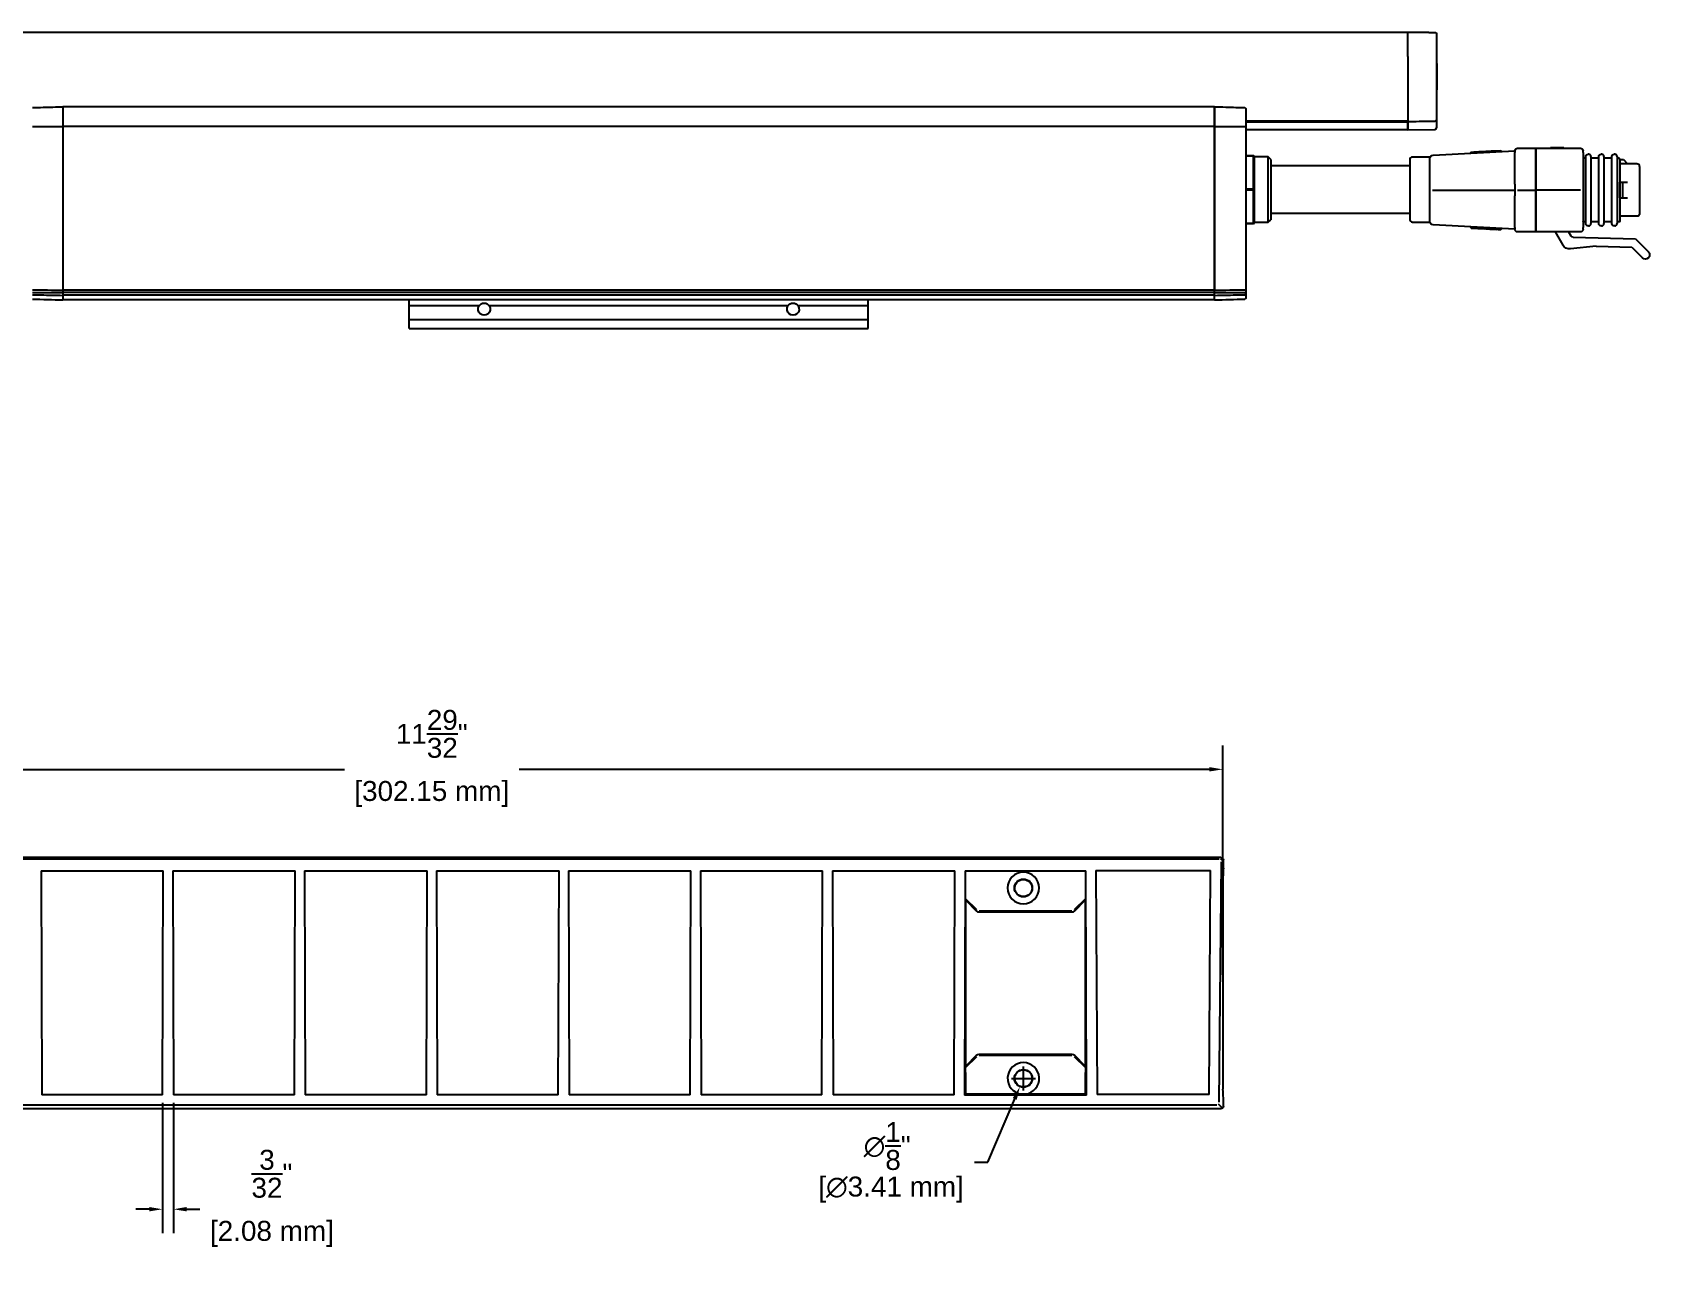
# Model space of a CAD drawing. Header units: inches. Extents: x 1.1 to 22, y 0.6 to 17.8.
# Drawn here: x 9.3 to 21.46, y 8.56 to 17.81 of the extents above; entities that cross this region are included whole.
import ezdxf

# ---------------------------------------------------------------- set-up
doc = ezdxf.new("R2010")
doc.units = ezdxf.units.IN
doc.header["$MEASUREMENT"] = 0
doc.layers.get('Defpoints').update_dxf_attribs({"color": 1})
doc.layers.add('Asymmetric', color=7, linetype='Continuous')
doc.layers.add('Graze 2.0', color=253, linetype='Continuous')
doc.styles.get("Standard").update_dxf_attribs({"font": 'Arial.ttf'})
doc.dimstyles.new('.1 DIM', dxfattribs={"dimscale": 0, "dimtxt": 0.15, "dimasz": 0.1, "dimexe": 0.18, "dimexo": 0.0625, "dimgap": 0.09, "dimtad": 0, "dimtih": 1, "dimtoh": 1, "dimdec": 5, "dimzin": 0, "dimdsep": 46, "dimlunit": 4, "dimtxsty": 'Standard', "dimcen": 0.09, "dimadec": 0, "dimazin": 0, "dimtfac": 1, "dimtdec": 5, "dimtofl": 0, "dimtmove": 0, "dimatfit": 3, "dimfxl": 1, "dimtolj": 1, "dimtzin": 0, "dimarcsym": 0})

# ---------------------------------------------------------------- blocks, each defined once
blk = doc.blocks.new('*D22')
at = {"layer": 'Defpoints', "color": 0, "lineweight": -2, "transparency": 16777216}
for p, q in [((6.356, 10.728), (6.356, 12.453)), ((18.252, 10.728), (18.252, 12.453)), ((6.456, 12.273), (11.647, 12.273)), ((18.152, 12.273), (12.962, 12.273))]:
    blk.add_line(p, q, dxfattribs=at)
at = {"layer": 'Defpoints', "color": 0, "transparency": 16777216}
for p in [(18.252, 12.273), (6.356, 10.666), (18.252, 10.666)]:
    blk.add_point(p, dxfattribs=at)
for points in [[(6.456, 12.29), (6.456, 12.257), (6.356, 12.273)], [(18.152, 12.29), (18.152, 12.257), (18.252, 12.273)]]:
    blk.add_solid(points, dxfattribs=at)
at = {"layer": 'Defpoints', "color": 0, "transparency": 16777216, "char_height": 0.15, "attachment_point": 5}
for s, insert in [('\\A1;11{\\H1x;\\S29/32;}"', (12.304, 12.54)), ('\\A1;[302.15 mm]', (12.304, 12.088))]:
    blk.add_mtext(s, dxfattribs=dict(at, insert=insert))
blk = doc.blocks.new('*D25')
at = {"layer": 'Defpoints', "color": 0, "lineweight": -2, "transparency": 16777216}
for p, q in [((10.279, 9.765), (10.279, 8.786)), ((10.361, 9.765), (10.361, 8.786)), ((10.179, 8.966), (10.079, 8.966)), ((10.461, 8.966), (10.561, 8.966))]:
    blk.add_line(p, q, dxfattribs=at)
at = {"layer": 'Defpoints', "color": 0, "transparency": 16777216}
for p in [(10.279, 9.827), (10.361, 9.827), (10.361, 8.966)]:
    blk.add_point(p, dxfattribs=at)
for points in [[(10.179, 8.983), (10.179, 8.95), (10.279, 8.966)], [(10.461, 8.983), (10.461, 8.95), (10.361, 8.966)]]:
    blk.add_solid(points, dxfattribs=at)
at = {"layer": 'Defpoints', "color": 0, "transparency": 16777216, "char_height": 0.15, "attachment_point": 5}
for s, insert in [('\\A1;{\\H1x;\\S3/32;}"', (11.102, 9.233)), ('\\A1;[2.08 mm]', (11.102, 8.781))]:
    blk.add_mtext(s, dxfattribs=dict(at, insert=insert))
blk = doc.blocks.new('*D29')
at = {"layer": 'Defpoints', "color": 0, "lineweight": -2, "transparency": 16777216}
for p, q in [((16.753, 9.86), (16.753, 10.04)), ((16.663, 9.95), (16.843, 9.95)), ((16.486, 9.319), (16.688, 9.796)), ((16.386, 9.319), (16.486, 9.319))]:
    blk.add_line(p, q, dxfattribs=at)
at = {"layer": 'Defpoints', "color": 0, "transparency": 16777216}
for p in [(16.779, 10.011), (16.727, 9.888)]:
    blk.add_point(p, dxfattribs=at)
blk.add_solid([(16.673, 9.802), (16.703, 9.789), (16.727, 9.888)], dxfattribs=at)
at = {"layer": 'Defpoints', "color": 0, "transparency": 16777216, "insert": (15.729, 9.319), "char_height": 0.15, "attachment_point": 5}
blk.add_mtext('\\A1;∅{\\H1x;\\S1/8;}"\\P [∅3.41 mm]', dxfattribs=at)

msp = doc.modelspace()

# ---------------------------------------------------------------- linework, layer by layer
at = {"layer": 'Asymmetric', "linetype": 'Continuous'}
for p, q in [((18.237457, 11.60997), (6.371301, 11.60997)), ((18.224597, 11.596759), (6.384161, 11.596759)), ((18.226536, 9.772321), (18.243753, 11.57882)), ((18.251372, 11.604207), (18.238507, 11.591342)), ((18.257135, 11.529558), (18.257135, 11.590292)), ((9.365533, 11.509467), (9.370877, 9.827024)), ((9.365533, 11.509467), (10.284564, 11.509467)), ((10.27922, 9.827024), (10.284564, 11.509467)), ((10.35569, 11.509467), (11.27669, 11.509467)), ((10.35569, 11.509467), (10.361034, 9.827024)), ((11.271346, 9.827024), (11.27669, 11.509467)), ((11.347816, 11.509467), (11.35316, 9.827024)), ((11.347816, 11.509467), (12.268816, 11.509467)), ((12.263472, 9.827024), (12.268816, 11.509467)), ((12.339942, 11.509467), (12.345286, 9.827024)), ((12.339942, 11.509467), (13.260942, 11.509467)), ((13.255598, 9.827024), (13.260942, 11.509467)), ((13.332068, 11.509467), (14.253068, 11.509467)), ((13.332068, 11.509467), (13.337412, 9.827024)), ((14.247724, 9.827024), (14.253068, 11.509467)), ((14.324194, 11.509467), (15.243225, 11.509467)), ((14.324194, 11.509467), (14.329538, 9.827024)), ((15.237881, 9.827024), (15.243225, 11.509467)), ((15.318289, 11.509467), (16.23732, 11.509467)), ((15.318289, 11.509467), (15.323633, 9.827024)), ((16.231976, 9.827024), (16.23732, 11.509467)), ((16.316061, 11.509727), (16.310706, 9.82394)), ((16.318335, 11.507453), (16.316061, 11.509727)), ((16.316061, 11.509727), (17.221831, 11.509727)), ((17.219557, 11.507453), (16.318335, 11.507453)), ((16.318335, 11.33633), (16.318335, 11.507453)), ((17.221831, 11.509727), (17.219557, 11.507453)), ((17.219557, 11.507453), (17.219557, 11.33633)), ((17.227186, 9.82394), (17.221831, 11.509727)), ((17.296741, 11.513299), (18.160395, 11.513299)), ((17.296741, 11.513299), (17.307444, 9.828552)), ((18.149691, 9.828552), (18.160395, 11.513299)), ((18.25229, 11.335308), (18.25229, 9.99584)), ((16.402626, 11.216325), (16.318479, 11.300473)), ((16.318554, 11.297285), (16.319125, 11.288623)), ((16.319125, 10.042524), (16.319125, 11.288623)), ((16.319125, 11.288623), (16.3987, 11.209048)), ((16.407607, 11.203096), (16.409984, 11.208834)), ((16.418113, 11.201007), (17.119779, 11.201007)), ((16.420483, 11.208929), (17.117409, 11.208929)), ((17.130285, 11.203096), (17.127908, 11.208834)), ((17.219413, 11.300473), (17.135266, 11.216325)), ((17.139192, 11.209048), (17.218767, 11.288623)), ((17.218767, 11.288623), (17.219338, 11.297285)), ((17.218767, 11.288623), (17.218767, 10.042524)), ((16.318479, 10.030674), (16.402626, 10.114822)), ((16.3987, 10.122099), (16.319125, 10.042524)), ((16.407607, 10.128051), (16.409984, 10.122313)), ((17.119779, 10.130141), (16.418113, 10.130141)), ((17.117409, 10.122218), (16.420483, 10.122218)), ((17.130285, 10.128051), (17.127908, 10.122313)), ((17.135266, 10.114822), (17.219413, 10.030674)), ((17.218767, 10.042524), (17.139192, 10.122099)), ((16.318335, 9.994817), (16.318335, 9.831569)), ((16.318554, 10.033862), (16.319125, 10.042524)), ((17.218767, 10.042524), (17.219338, 10.033862)), ((17.219557, 9.831569), (17.219557, 9.994817)), ((6.401379, 9.751971), (18.207379, 9.751971)), ((10.27922, 9.827024), (9.370877, 9.827024)), ((11.271346, 9.827024), (10.361034, 9.827024)), ((12.263472, 9.827024), (11.35316, 9.827024)), ((13.255598, 9.827024), (12.345286, 9.827024)), ((14.247724, 9.827024), (13.337412, 9.827024)), ((15.237881, 9.827024), (14.329538, 9.827024)), ((16.231976, 9.827024), (15.323633, 9.827024)), ((16.318335, 9.831569), (16.310706, 9.82394)), ((17.227186, 9.82394), (16.310706, 9.82394)), ((16.738129, 9.831569), (16.318335, 9.831569)), ((17.219557, 9.831569), (16.768267, 9.831569)), ((17.227186, 9.82394), (17.219557, 9.831569)), ((18.149691, 9.828552), (17.307444, 9.828552)), ((18.251372, 9.72694), (18.221289, 9.757023)), ((18.257135, 9.740856), (18.257135, 9.802814)), ((18.237457, 9.721177), (6.371301, 9.721177))]:
    msp.add_line(p, q, dxfattribs=at)
at = {"layer": 'Asymmetric', "linetype": 'Continuous', "extrusion": (-6.12303e-17, 7.49855e-33, -1)}
msp.add_circle((-16.753198, 11.38164), 0.118898, dxfattribs=at)
at = {"layer": 'Asymmetric', "linetype": 'Continuous'}
for centre in [(16.753198, 11.38164), (16.753198, 9.949507)]:
    msp.add_circle(centre, 0.067069, dxfattribs=at)
at = {"layer": 'Asymmetric', "linetype": 'Continuous', "extrusion": (0, 0, -1)}
for centre, start, end in [((-16.753198, 11.38164), 225.1600067, 314.8399933), ((-16.753198, 9.949507), 45.1601291, 134.8398709)]:
    msp.add_arc(centre, 0.065341, start, end, dxfattribs=at)
at = {"layer": 'Asymmetric', "linetype": 'Continuous'}
msp.add_arc((16.753198, 9.949507), 0.118898, 277.28113, 262.71887, dxfattribs=at)
at = {"layer": 'Asymmetric', "linetype": 'Continuous', "extrusion": (0, 0, -1)}
for centre, major_axis, ratio, start_param, end_param in [((18.237443, 11.590278), (-0.013929, -0.013929), 0.999315002, 2.356537107, 3.926648201), ((16.318575, 11.33609), (0.000001, -0.038975), 0.006170592, 0.093437447, 1.576967311), ((17.219317, 11.33609), (0.000001, 0.038975), 0.006170592, 1.564625343, 3.048155207), ((16.318575, 9.995057), (0.000001, 0.038975), 0.006170592, 4.706217996, 6.189747861), ((17.219317, 9.995057), (0.000001, -0.038975), 0.006170592, 3.2350301, 4.718559964), ((18.267063, 10.658827), (0, -0.93622), 0.026185922, 0.416949732, 0.566163926), ((18.237443, 9.740869), (0.013929, -0.013929), 0.999315002, 5.49812976, 7.068240854)]:
    msp.add_ellipse(centre, major_axis=major_axis, ratio=ratio, start_param=start_param, end_param=end_param, dxfattribs=at)
at = {"layer": 'Asymmetric', "linetype": 'Continuous'}
for centre, major_axis, start_param, end_param in [((16.4182, 11.228671), (0.010594, 0.025575), 2.750469266, 3.532716041), ((17.119692, 11.228671), (0.010594, -0.025575), 5.89206192, 6.674308695), ((16.4182, 10.102476), (0.010594, -0.025575), 2.750469266, 3.532716041), ((17.119692, 10.102476), (0.010594, 0.025575), 5.89206192, 6.674308695)]:
    msp.add_ellipse(centre, major_axis=major_axis, ratio=0.995546167, start_param=start_param, end_param=end_param, dxfattribs=at)
for points, knots in [([(16.707124, 11.335308), (16.702387, 11.340018), (16.698484, 11.345324), (16.692342, 11.357107), (16.690248, 11.363333), (16.688, 11.376186), (16.687886, 11.382638), (16.689512, 11.39518), (16.691242, 11.401187), (16.696244, 11.412336), (16.699518, 11.417478), (16.707289, 11.426596), (16.711863, 11.430649), (16.721967, 11.437329), (16.727659, 11.440062), (16.7399, 11.443819), (16.746552, 11.444843), (16.759731, 11.444855), (16.766384, 11.443842), (16.778645, 11.440101), (16.784357, 11.437369), (16.79958, 11.427326), (16.807653, 11.417897), (16.815141, 11.40122), (16.816855, 11.395315), (16.81851, 11.382717), (16.818402, 11.376312), (16.816197, 11.363518), (16.814077, 11.35718), (16.808007, 11.345479), (16.804017, 11.340026), (16.799272, 11.335308)], [0, 0, 0, 0, 0.0625, 0.0625, 0.125, 0.125, 0.1875, 0.1875, 0.25, 0.25, 0.3125, 0.3125, 0.375, 0.375, 0.4375, 0.4375, 0.5, 0.5, 0.5625, 0.5625, 0.625, 0.625, 0.75, 0.75, 0.8125, 0.8125, 0.875, 0.875, 0.9375, 0.9375, 1, 1, 1, 1]), ([(18.253913, 11.462458), (18.253639, 11.455804), (18.253403, 11.447576), (18.253095, 11.433347), (18.253001, 11.428294), (18.252832, 11.417872), (18.252756, 11.412468), (18.252555, 11.395736), (18.252455, 11.383927), (18.252323, 11.35999), (18.25229, 11.347662), (18.25229, 11.335308)], [0, 0, 0, 0, 0.25, 0.25, 0.375, 0.375, 0.5, 0.5, 0.75, 0.75, 1, 1, 1, 1]), ([(16.799272, 9.99584), (16.804009, 9.991129), (16.807911, 9.985824), (16.814053, 9.974042), (16.816148, 9.967815), (16.818396, 9.954963), (16.81851, 9.948509), (16.816884, 9.935966), (16.815154, 9.929961), (16.810152, 9.918812), (16.806878, 9.913669), (16.799107, 9.904551), (16.794533, 9.900498), (16.784429, 9.893819), (16.778737, 9.891086), (16.766498, 9.887329), (16.759846, 9.886304), (16.746667, 9.886293), (16.740014, 9.887305), (16.727753, 9.891046), (16.722041, 9.893777), (16.706819, 9.903818), (16.698744, 9.913248), (16.691255, 9.929926), (16.689541, 9.935828), (16.687885, 9.948426), (16.687994, 9.954833), (16.690199, 9.967627), (16.692319, 9.973966), (16.698389, 9.985668), (16.702379, 9.991121), (16.707124, 9.99584)], [0, 0, 0, 0, 0.0625, 0.0625, 0.125, 0.125, 0.1875, 0.1875, 0.25, 0.25, 0.3125, 0.3125, 0.375, 0.375, 0.4375, 0.4375, 0.5, 0.5, 0.5625, 0.5625, 0.625, 0.625, 0.75, 0.75, 0.8125, 0.8125, 0.875, 0.875, 0.9375, 0.9375, 1, 1, 1, 1]), ([(18.25229, 9.99584), (18.25229, 9.983467), (18.252322, 9.971294), (18.252454, 9.947353), (18.252554, 9.935467), (18.252755, 9.918779), (18.25283, 9.913382), (18.252999, 9.902954), (18.253094, 9.897889), (18.253402, 9.883613), (18.253638, 9.87536), (18.253913, 9.86869)], [0, 0, 0, 0, 0.25, 0.25, 0.5, 0.5, 0.625, 0.625, 0.75, 0.75, 1, 1, 1, 1])]:
    msp.add_open_spline(points, degree=3, knots=knots, dxfattribs=at)
for points in [[(18.257135, 11.529558), (18.256019, 11.510329), (18.254947, 11.487542), (18.253913, 11.462458)], [(16.768267, 9.831569), (16.758221, 9.831581), (16.748175, 9.831581), (16.738129, 9.831569)]]:
    msp.add_open_spline(points, degree=3, dxfattribs=at)
at = {"layer": 'Graze 2.0'}
for p, q in [((19.801295, 17.813714), (7.917837, 17.813714)), ((19.64303, 17.631448), (19.64303, 17.813714)), ((19.64303, 17.592208), (19.64303, 17.5165)), ((19.64303, 17.592208), (19.64303, 17.5165)), ((19.859566, 17.586715), (19.859566, 17.5258)), ((19.859566, 17.580134), (19.863503, 17.580134)), ((19.863503, 17.522844), (19.859566, 17.522844)), ((19.863503, 17.580134), (19.863503, 17.525297)), ((19.859566, 17.50671), (19.863503, 17.50671)), ((19.859566, 17.457055), (19.863503, 17.457055)), ((19.863503, 17.50671), (19.863503, 17.457055)), ((19.863503, 17.457055), (19.863503, 17.381011)), ((19.859566, 17.381011), (19.863503, 17.381011)), ((19.859566, 17.374602), (19.863503, 17.374602)), ((19.863503, 17.374602), (19.863503, 17.381011)), ((18.190274, 17.253664), (9.528857, 17.253664)), ((18.190274, 17.105296), (9.528857, 17.105296)), ((9.528857, 17.105296), (9.528857, 15.876591)), ((9.528857, 17.105219), (9.528857, 15.876481)), ((18.190274, 17.105296), (18.190274, 15.876591)), ((18.190274, 15.876481), (18.190274, 17.105219)), ((19.64303, 17.145339), (18.426334, 17.145339)), ((19.64303, 17.139781), (18.426334, 17.139781)), ((19.64303, 17.081018), (18.426334, 17.081018)), ((18.426495, 17.106551), (18.426495, 15.878423)), ((19.64303, 17.139781), (19.64303, 17.141709)), ((19.64303, 17.081018), (19.847961, 17.084595)), ((19.834604, 16.89065), (20.450117, 16.922907)), ((20.120494, 16.913827), (20.112751, 16.905227)), ((20.120494, 16.913827), (20.140937, 16.914898)), ((20.140937, 16.914898), (20.161381, 16.915969)), ((20.140937, 16.914898), (20.141366, 16.906726)), ((20.150843, 16.915482), (20.150782, 16.915414)), ((20.150843, 16.915482), (20.171252, 16.916551)), ((20.161381, 16.915969), (20.169981, 16.908226)), ((20.171252, 16.916551), (20.191661, 16.917621)), ((20.171252, 16.916551), (20.171684, 16.908315)), ((20.181041, 16.917), (20.173297, 16.9084)), ((20.181041, 16.917), (20.201484, 16.918071)), ((20.191661, 16.917621), (20.191729, 16.91756)), ((20.201484, 16.918071), (20.221927, 16.919142)), ((20.201484, 16.918071), (20.201912, 16.909899)), ((20.21139, 16.918655), (20.211329, 16.918587)), ((20.21139, 16.918655), (20.231799, 16.919725)), ((20.221927, 16.919142), (20.230527, 16.911399)), ((20.231799, 16.919725), (20.252208, 16.920794)), ((20.231799, 16.919725), (20.232231, 16.911488)), ((20.241588, 16.920173), (20.233844, 16.911573)), ((20.241588, 16.920173), (20.262031, 16.921244)), ((20.252208, 16.920794), (20.252276, 16.920733)), ((20.262031, 16.921244), (20.282474, 16.922316)), ((20.262031, 16.921244), (20.262459, 16.913072)), ((20.271937, 16.921828), (20.271876, 16.92176)), ((20.271937, 16.921828), (20.292346, 16.922898)), ((20.282474, 16.922316), (20.291074, 16.914572)), ((20.292346, 16.922898), (20.312755, 16.923967)), ((20.292346, 16.922898), (20.292778, 16.914661)), ((20.312755, 16.923967), (20.321423, 16.916163)), ((20.312976, 16.923768), (20.322661, 16.924276)), ((20.322661, 16.924276), (20.343182, 16.925351)), ((20.322661, 16.924276), (20.323082, 16.91625)), ((20.343182, 16.925351), (20.351629, 16.917746)), ((20.450117, 16.923563), (20.450117, 16.910505)), ((20.450117, 16.908887), (20.450117, 16.910505)), ((20.450117, 16.685261), (20.450117, 16.908683)), ((20.469802, 16.943248), (20.607597, 16.943248)), ((20.607597, 16.943248), (20.942243, 16.943248)), ((20.607597, 16.919309), (20.607597, 16.943248)), ((20.607597, 16.943248), (20.607597, 16.919309)), ((20.607597, 16.919309), (20.607597, 16.681108)), ((20.607597, 16.681108), (20.607597, 16.919309)), ((20.716206, 16.943248), (20.716206, 16.947776)), ((20.716206, 16.947776), (20.731065, 16.947776)), ((20.742332, 16.947776), (20.770139, 16.947776)), ((20.742332, 16.943248), (20.742332, 16.947776)), ((20.770139, 16.947776), (20.812723, 16.947776)), ((20.770139, 16.943248), (20.770139, 16.947776)), ((20.812722, 16.947776), (20.816311, 16.947776)), ((20.812723, 16.943248), (20.812723, 16.947776)), ((20.816311, 16.943248), (20.816311, 16.947776)), ((20.961928, 16.910505), (20.961928, 16.923563)), ((20.961928, 16.910505), (20.961928, 16.672305)), ((18.426495, 16.888868), (18.48379, 16.888868)), ((18.48379, 16.883754), (18.426495, 16.883754)), ((18.489696, 16.882963), (18.48379, 16.888868)), ((18.48379, 16.888868), (18.48379, 16.883754)), ((18.489696, 16.882963), (18.48379, 16.883754)), ((18.48379, 16.637093), (18.48379, 16.883754)), ((18.489696, 16.882963), (18.489696, 16.631979)), ((18.594255, 16.878238), (18.489696, 16.878238)), ((18.61394, 16.858553), (18.594255, 16.878238)), ((18.594255, 16.631979), (18.594255, 16.878238)), ((18.61394, 16.858553), (18.61394, 16.405404)), ((19.658763, 16.809144), (18.61398, 16.809144)), ((19.658778, 16.856388), (19.658778, 16.631979)), ((19.812823, 16.876073), (19.678463, 16.876073)), ((19.810353, 16.674206), (19.810353, 16.865094)), ((20.981613, 16.868445), (20.969802, 16.868445)), ((21.003267, 16.897973), (20.99933, 16.897973)), ((21.080038, 16.868445), (21.020983, 16.868445)), ((21.101692, 16.897973), (21.097755, 16.897973)), ((21.178463, 16.868445), (21.119408, 16.868445)), ((21.200117, 16.897973), (21.19618, 16.897973)), ((21.229644, 16.868445), (21.217833, 16.868445)), ((21.36744, 16.825138), (21.237518, 16.825138)), ((21.237519, 16.856634), (21.265078, 16.856634)), ((21.265078, 16.856634), (21.296574, 16.825138)), ((19.810353, 16.582369), (19.810353, 16.674206)), ((20.450117, 16.672305), (20.450117, 16.684794)), ((20.450117, 16.672305), (20.450117, 16.584271)), ((20.607597, 16.575467), (20.607597, 16.681108)), ((20.607597, 16.681108), (20.607597, 16.575467)), ((20.961928, 16.672305), (20.961928, 16.584271)), ((21.237519, 16.687343), (21.258634, 16.687343)), ((18.426495, 16.637093), (18.48379, 16.637093)), ((18.48379, 16.626864), (18.426495, 16.626864)), ((18.48379, 16.626864), (18.48379, 16.637093)), ((18.489696, 16.631979), (18.48379, 16.637093)), ((18.48379, 16.626864), (18.489696, 16.631979)), ((18.48379, 16.380203), (18.48379, 16.626864)), ((18.489696, 16.631979), (18.489696, 16.380994)), ((18.594255, 16.385719), (18.594255, 16.631979)), ((19.658778, 16.631979), (19.658778, 16.407569)), ((19.810353, 16.391481), (19.810353, 16.582369)), ((19.8286, 16.628288), (20.450117, 16.628288)), ((20.450117, 16.571782), (20.450117, 16.584271)), ((20.450117, 16.347892), (20.450117, 16.571315)), ((20.469802, 16.628288), (20.607597, 16.628288)), ((20.942243, 16.628288), (20.607597, 16.628288)), ((20.607597, 16.575467), (20.607597, 16.337267)), ((20.607597, 16.337267), (20.607597, 16.575467)), ((20.961928, 16.584271), (20.961928, 16.34607)), ((21.237519, 16.569233), (21.258634, 16.569233)), ((18.61398, 16.454813), (19.658763, 16.454813)), ((21.36744, 16.431437), (21.237518, 16.431437)), ((18.426495, 16.380203), (18.48379, 16.380203)), ((18.48379, 16.375089), (18.426495, 16.375089)), ((18.48379, 16.380203), (18.489696, 16.380994)), ((18.48379, 16.375089), (18.489696, 16.380994)), ((18.48379, 16.380203), (18.48379, 16.375089)), ((18.489696, 16.385719), (18.594255, 16.385719)), ((18.594255, 16.385719), (18.61394, 16.405404)), ((19.678463, 16.387884), (19.810598, 16.387884)), ((20.450117, 16.333668), (19.834604, 16.365926)), ((20.120488, 16.342749), (20.112744, 16.351349)), ((20.120488, 16.342749), (20.140931, 16.341678)), ((20.140931, 16.341678), (20.141359, 16.34985)), ((20.140931, 16.341678), (20.161374, 16.340606)), ((20.150837, 16.341094), (20.150776, 16.341162)), ((20.150837, 16.341094), (20.171246, 16.340024)), ((20.161374, 16.340606), (20.169974, 16.34835)), ((20.171246, 16.340024), (20.171678, 16.348261)), ((20.171246, 16.340024), (20.191655, 16.338955)), ((20.181035, 16.339576), (20.173291, 16.348176)), ((20.181035, 16.339576), (20.201478, 16.338505)), ((20.191655, 16.338955), (20.191723, 16.339016)), ((20.201478, 16.338505), (20.201906, 16.346676)), ((20.201478, 16.338505), (20.221921, 16.337433)), ((20.211384, 16.337921), (20.211323, 16.337989)), ((20.211384, 16.337921), (20.231793, 16.336851)), ((20.221921, 16.337433), (20.230521, 16.345177)), ((20.231793, 16.336851), (20.232225, 16.345088)), ((20.231793, 16.336851), (20.252202, 16.335782)), ((20.241582, 16.336403), (20.233838, 16.345003)), ((20.241582, 16.336403), (20.262025, 16.335332)), ((20.252202, 16.335782), (20.25227, 16.335843)), ((20.262025, 16.335332), (20.262453, 16.343503)), ((20.262025, 16.335332), (20.282468, 16.33426)), ((20.271931, 16.334748), (20.27187, 16.334816)), ((20.271931, 16.334748), (20.29234, 16.333678)), ((20.282468, 16.33426), (20.291068, 16.342004)), ((20.29234, 16.333678), (20.292771, 16.341914)), ((20.29234, 16.333678), (20.312749, 16.332609)), ((20.312749, 16.332609), (20.321416, 16.340413)), ((20.313259, 16.333068), (20.322655, 16.332576)), ((20.322655, 16.332576), (20.323061, 16.340327)), ((20.322655, 16.332576), (20.343322, 16.331493)), ((20.343322, 16.331493), (20.35148, 16.338838)), ((20.450117, 16.34607), (20.450117, 16.347688)), ((20.450117, 16.34607), (20.450117, 16.333012)), ((20.607597, 16.313327), (20.469802, 16.313327)), ((20.607597, 16.313327), (20.607597, 16.337267)), ((20.607597, 16.337267), (20.607597, 16.313327)), ((20.942243, 16.313327), (20.607597, 16.313327)), ((20.752168, 16.313327), (20.809135, 16.214656)), ((20.85291, 16.313327), (20.870268, 16.283262)), ((20.961928, 16.333012), (20.961928, 16.34607)), ((20.981613, 16.38813), (20.969802, 16.38813)), ((21.003267, 16.358603), (20.99933, 16.358603)), ((21.080038, 16.38813), (21.020983, 16.38813)), ((21.101692, 16.358603), (21.097755, 16.358603)), ((21.178463, 16.38813), (21.119408, 16.38813)), ((21.200117, 16.358603), (21.19618, 16.358603)), ((21.229644, 16.38813), (21.217833, 16.38813)), ((21.060375, 16.205835), (20.866452, 16.185452)), ((20.8868, 16.273427), (21.355527, 16.261153)), ((21.060375, 16.205835), (21.32763, 16.198836)), ((21.32763, 16.198836), (21.408441, 16.118026)), ((21.355527, 16.261153), (21.453547, 16.163132)), ((21.453547, 16.11859), (21.452983, 16.118026)), ((18.190274, 15.876591), (9.528857, 15.876591)), ((9.528857, 15.876481), (9.528857, 15.857049)), ((18.190274, 15.857297), (9.528857, 15.857297)), ((9.528857, 15.857049), (9.528857, 15.836497)), ((18.190274, 15.837141), (9.528857, 15.837141)), ((9.528857, 15.836497), (9.528857, 15.802556)), ((18.190274, 15.857049), (18.190274, 15.876481)), ((18.190274, 15.836497), (18.190274, 15.857049)), ((18.190274, 15.802556), (18.190274, 15.836497)), ((18.426495, 15.878423), (18.426495, 15.861461)), ((18.426495, 15.861461), (18.426495, 15.847837)), ((18.426495, 15.847837), (18.426495, 15.816412)), ((18.190274, 15.803344), (9.528857, 15.803344)), ((12.133188, 15.757004), (12.133188, 15.803343)), ((12.659825, 15.757004), (12.133188, 15.757004)), ((12.133188, 15.651447), (12.133188, 15.757004)), ((14.98266, 15.757004), (12.736472, 15.757004)), ((15.585944, 15.757004), (15.059306, 15.757004)), ((15.585944, 15.757004), (15.585944, 15.803343)), ((15.585944, 15.651447), (15.585944, 15.757004)), ((12.133188, 15.586555), (12.133188, 15.651446)), ((15.585944, 15.651446), (12.133188, 15.651446)), ((12.133188, 15.586555), (15.585944, 15.586555)), ((15.585944, 15.586555), (15.585944, 15.651446))]:
    msp.add_line(p, q, dxfattribs=at)
for centre, radius, start, end in [((19.847755, 17.096405), 0.011811, 271, 0), ((19.678463, 16.856388), 0.019685, 90, 180), ((20.969802, 16.860571), 0.007874, 90, 180), ((21.003267, 16.880256), 0.017717, 0, 90), ((21.101692, 16.880256), 0.017717, 0, 90), ((21.200117, 16.880256), 0.017717, 0, 90), ((21.229644, 16.860571), 0.007874, 0, 90), ((21.36744, 16.805453), 0.019685, 0, 90), ((19.678463, 16.407569), 0.019685, 180, 270), ((21.003267, 16.376319), 0.017717, 270, 0), ((21.101692, 16.376319), 0.017717, 270, 0), ((21.200117, 16.376319), 0.017717, 270, 0)]:
    msp.add_arc(centre, radius, start, end, dxfattribs=at)
at = {"layer": 'Graze 2.0', "extrusion": (0, 0, -1)}
for centre, radius, start, end in [((-20.469802, 16.923563), 0.019685, 0, 90), ((-20.942243, 16.923563), 0.019685, 90, 180), ((-19.835944, 16.865094), 0.025591, 0, 87), ((-20.99933, 16.880256), 0.017717, 0, 90), ((-21.097755, 16.880256), 0.017717, 0, 90), ((-21.19618, 16.880256), 0.017717, 0, 90), ((-21.36744, 16.451122), 0.019685, 180, 270), ((-19.835944, 16.391481), 0.025591, 273, 0), ((-20.469802, 16.333012), 0.019685, 270, 0), ((-20.942243, 16.333012), 0.019685, 180, 270), ((-20.969802, 16.396004), 0.007874, 270, 0), ((-20.99933, 16.376319), 0.017717, 270, 0), ((-21.097755, 16.376319), 0.017717, 270, 0), ((-21.19618, 16.376319), 0.017717, 270, 0), ((-21.229644, 16.396004), 0.007874, 180, 270), ((-20.860279, 16.244184), 0.059055, 264, 330), ((-20.887315, 16.293105), 0.019685, 271.5, 330), ((-21.430712, 16.140297), 0.031496, 225, 315), ((-21.431276, 16.140861), 0.031496, 135, 225), ((-12.698148, 15.732895), 0.045276, 147.8266047, 32.1733953), ((-15.020983, 15.732895), 0.045276, 147.8266047, 32.1733953)]:
    msp.add_arc(centre, radius, start, end, dxfattribs=at)
at = {"layer": 'Graze 2.0', "extrusion": (6.12303e-17, 6.12303e-17, -1)}
for centre in [(-12.698148, 15.732895), (-15.020983, 15.732895)]:
    msp.add_arc(centre, 0.045276, 32.1733953, 147.8266047, dxfattribs=at)
at = {"layer": 'Graze 2.0'}
for points, degree in [([(19.801295, 17.813714), (19.847961, 17.8129)], 1), ([(19.64303, 17.631448), (19.64303, 17.618647), (19.64303, 17.605527), (19.64303, 17.592208)], 3), ([(19.64303, 17.631448), (19.64303, 17.618528), (19.64303, 17.605452), (19.64303, 17.592208)], 3), ([(19.64303, 17.5165), (19.64303, 17.463362), (19.64303, 17.253052), (19.64303, 17.145339)], 3), ([(19.863503, 17.523159), (19.859566, 17.523159)], 1), ([(19.863503, 17.523135), (19.859566, 17.523135)], 1), ([(19.64303, 17.081018), (19.64303, 17.081018), (19.64303, 17.104099), (19.64303, 17.139781)], 3), ([(20.450117, 16.908887), (20.450117, 16.908819), (20.450117, 16.908751), (20.450117, 16.908683)], 3), ([(20.73312, 16.947776), (20.73312, 16.943248)], 1), ([(20.450117, 16.684794), (20.450117, 16.68495), (20.450117, 16.685105), (20.450117, 16.685261)], 3), ([(21.237519, 16.569233), (21.237519, 16.588918), (21.237519, 16.628288), (21.237519, 16.667658), (21.237519, 16.687343)], 3), ([(21.258634, 16.687343), (21.258636, 16.648455), (21.258636, 16.608119), (21.258634, 16.569233)], 3), ([(20.450117, 16.571782), (20.450117, 16.571626), (20.450117, 16.57147), (20.450117, 16.571315)], 3), ([(20.450117, 16.347688), (20.450117, 16.347756), (20.450117, 16.347824), (20.450117, 16.347892)], 3), ([(9.300305, 15.877319), (9.376489, 15.877039), (9.452673, 15.87676), (9.528857, 15.876481)], 3), ([(18.190274, 15.876481), (18.266459, 15.87676), (18.342643, 15.877039), (18.418827, 15.877319)], 3), ([(9.300305, 15.808541), (9.376489, 15.806546), (9.452673, 15.804551), (9.528857, 15.802556)], 3), ([(18.190274, 15.802556), (18.266459, 15.804551), (18.342643, 15.806546), (18.418827, 15.808541)], 3)]:
    msp.add_open_spline(points, degree=degree, dxfattribs=at)
for points, knots in [([(19.847961, 17.8129), (19.851018, 17.812846), (19.854036, 17.81155), (19.858322, 17.807188), (19.859566, 17.804148), (19.859566, 17.80109)], [0, 0, 0, 0, 0.5, 0.5, 1, 1, 1, 1]), ([(19.859566, 17.80109), (19.859566, 17.801091), (19.859566, 17.799998), (19.859566, 17.795576), (19.859566, 17.792203), (19.859566, 17.78546), (19.859566, 17.782929), (19.859566, 17.777227), (19.859566, 17.774026), (19.859566, 17.76363), (19.859566, 17.755633), (19.859566, 17.746227)], [0, 0, 0, 0, 0.25, 0.25, 0.5, 0.5, 0.625, 0.625, 0.75, 0.75, 1, 1, 1, 1]), ([(19.859566, 17.746227), (19.859566, 17.720889), (19.859566, 17.695008), (19.859566, 17.641967), (19.859566, 17.614813), (19.859566, 17.586715)], [0, 0, 0, 0, 0.5, 0.5, 1, 1, 1, 1]), ([(19.64303, 17.5165), (19.64303, 17.508166), (19.64303, 17.499639), (19.64303, 17.482622), (19.64303, 17.474101), (19.64303, 17.448593), (19.64303, 17.431659), (19.64303, 17.381301), (19.64303, 17.348265), (19.64303, 17.284219), (19.64303, 17.253182), (19.64303, 17.209064), (19.64303, 17.194766), (19.64303, 17.174341), (19.64303, 17.167698), (19.64303, 17.158026), (19.64303, 17.15485), (19.64303, 17.149066), (19.64303, 17.146457), (19.64303, 17.143858)], [0, 0, 0, 0, 0.062788753, 0.062788753, 0.125577505, 0.125577505, 0.251155011, 0.251155011, 0.502310022, 0.502310022, 0.753465032, 0.753465032, 0.879042538, 0.879042538, 0.94183129, 0.94183129, 0.973225667, 0.973225667, 1, 1, 1, 1]), ([(19.859566, 17.5258), (19.859566, 17.517585), (19.859566, 17.50919), (19.859566, 17.492418), (19.859566, 17.484022), (19.859566, 17.45888), (19.859566, 17.442187), (19.859566, 17.392519), (19.859566, 17.359966), (19.859566, 17.296701), (19.859566, 17.265997), (19.859566, 17.222404), (19.859566, 17.208267), (19.859566, 17.188022), (19.859566, 17.18143), (19.859566, 17.168621), (19.859566, 17.16244), (19.859566, 17.156408)], [0, 0, 0, 0, 0.0625, 0.0625, 0.125, 0.125, 0.25, 0.25, 0.5, 0.5, 0.75, 0.75, 0.875, 0.875, 0.9375, 0.9375, 1, 1, 1, 1]), ([(19.863503, 17.523159), (19.863503, 17.523168), (19.863503, 17.522157), (19.863503, 17.516933), (19.863503, 17.512004), (19.863503, 17.50671)], [0, 0, 0, 0, 0.495348904, 0.495348904, 1, 1, 1, 1]), ([(9.300305, 17.247824), (9.327622, 17.248628), (9.35494, 17.249432), (9.40669, 17.250955), (9.431124, 17.251673), (9.47999, 17.25311), (9.504424, 17.253829), (9.528857, 17.254547)], [0, 0, 0, 0, 0.35857204, 0.35857204, 0.67928602, 0.67928602, 1, 1, 1, 1]), ([(9.528857, 17.254547), (9.528857, 17.245478), (9.528857, 17.234386), (9.528857, 17.213444), (9.528857, 17.205783), (9.528857, 17.189055), (9.528857, 17.179949), (9.528857, 17.170385)], [0, 0, 0, 0, 0.5, 0.5, 0.75, 0.75, 1, 1, 1, 1]), ([(9.528857, 17.253664), (9.528857, 17.244631), (9.528857, 17.233596), (9.528857, 17.21273), (9.528857, 17.205087), (9.528857, 17.188354), (9.528857, 17.179262), (9.528857, 17.16973)], [0, 0, 0, 0, 0.5, 0.5, 0.75, 0.75, 1, 1, 1, 1]), ([(9.528857, 17.170385), (9.528857, 17.16674), (9.528857, 17.162702), (9.528857, 17.155851), (9.528857, 17.153436), (9.528857, 17.148293), (9.528857, 17.145577), (9.528857, 17.139967), (9.528857, 17.137055), (9.528857, 17.130996), (9.528857, 17.127824), (9.528857, 17.118287), (9.528857, 17.111812), (9.528857, 17.105219)], [0, 0, 0, 0, 0.25, 0.25, 0.375, 0.375, 0.5, 0.5, 0.625, 0.625, 0.75, 0.75, 1, 1, 1, 1]), ([(9.528857, 17.16973), (9.528857, 17.166125), (9.528857, 17.162132), (9.528857, 17.153099), (9.528857, 17.147974), (9.528857, 17.136883), (9.528857, 17.130791), (9.528857, 17.11822), (9.528857, 17.111817), (9.528857, 17.105296)], [0, 0, 0, 0, 0.25, 0.25, 0.5, 0.5, 0.75, 0.75, 1, 1, 1, 1]), ([(18.190274, 17.254547), (18.21865, 17.253713), (18.247027, 17.252879), (18.300585, 17.251303), (18.325767, 17.250563), (18.373575, 17.249156), (18.396201, 17.24849), (18.418827, 17.247824)], [0, 0, 0, 0, 0.372466574, 0.372466574, 0.703008203, 0.703008203, 1, 1, 1, 1]), ([(18.190274, 17.170385), (18.190274, 17.179952), (18.190274, 17.189074), (18.190274, 17.20586), (18.190274, 17.213525), (18.190274, 17.234447), (18.190274, 17.245484), (18.190274, 17.254547)], [0, 0, 0, 0, 0.25, 0.25, 0.5, 0.5, 1, 1, 1, 1]), ([(18.190274, 17.253664), (18.190274, 17.244624), (18.190274, 17.233538), (18.190274, 17.212651), (18.190274, 17.205012), (18.190274, 17.188336), (18.190274, 17.17926), (18.190274, 17.16973)], [0, 0, 0, 0, 0.5, 0.5, 0.75, 0.75, 1, 1, 1, 1]), ([(18.190274, 17.105219), (18.190274, 17.111796), (18.190274, 17.118278), (18.190274, 17.127858), (18.190274, 17.131002), (18.190274, 17.13703), (18.190274, 17.139939), (18.190274, 17.145562), (18.190274, 17.148282), (18.190274, 17.15339), (18.190274, 17.155799), (18.190274, 17.162655), (18.190274, 17.166737), (18.190274, 17.170385)], [0, 0, 0, 0, 0.25, 0.25, 0.375, 0.375, 0.5, 0.5, 0.625, 0.625, 0.75, 0.75, 1, 1, 1, 1]), ([(18.190274, 17.16973), (18.190274, 17.166125), (18.190274, 17.162132), (18.190274, 17.153099), (18.190274, 17.147974), (18.190274, 17.136883), (18.190274, 17.130791), (18.190274, 17.11822), (18.190274, 17.111817), (18.190274, 17.105296)], [0, 0, 0, 0, 0.25, 0.25, 0.5, 0.5, 0.75, 0.75, 1, 1, 1, 1]), ([(18.418827, 17.247824), (18.421051, 17.247758), (18.423114, 17.246588), (18.425809, 17.243233), (18.426495, 17.241079), (18.426495, 17.238966)], [0, 0, 0, 0, 0.5, 0.5, 1, 1, 1, 1]), ([(18.426495, 17.238966), (18.426495, 17.230149), (18.426495, 17.219452), (18.426495, 17.199524), (18.426495, 17.192253), (18.426495, 17.176401), (18.426495, 17.167827), (18.426495, 17.158857)], [0, 0, 0, 0, 0.5, 0.5, 0.75, 0.75, 1, 1, 1, 1]), ([(18.426495, 17.158857), (18.426495, 17.155913), (18.426495, 17.152677), (18.426495, 17.145396), (18.426495, 17.141283), (18.426495, 17.13234), (18.426495, 17.127413), (18.426495, 17.11717), (18.426495, 17.111885), (18.426495, 17.106551)], [0, 0, 0, 0, 0.25, 0.25, 0.5, 0.5, 0.75, 0.75, 1, 1, 1, 1]), ([(19.847961, 17.146792), (19.851047, 17.146836), (19.854043, 17.147897), (19.858317, 17.15144), (19.859566, 17.153926), (19.859566, 17.156408)], [0, 0, 0, 0, 0.5, 0.5, 1, 1, 1, 1]), ([(19.859566, 17.156408), (19.859566, 17.140407), (19.859566, 17.125876), (19.859566, 17.109373), (19.859566, 17.104793), (19.859566, 17.098326), (19.859566, 17.096405), (19.859566, 17.096404)], [0, 0, 0, 0, 0.5, 0.5, 0.75, 0.75, 1, 1, 1, 1]), ([(9.300305, 17.1058), (9.334975, 17.105712), (9.369646, 17.105624), (9.44583, 17.105431), (9.487343, 17.105325), (9.528857, 17.105219)], [0, 0, 0, 0, 0.455087463, 0.455087463, 1, 1, 1, 1]), ([(18.190274, 17.105219), (18.229242, 17.105319), (18.26821, 17.105418), (18.344394, 17.105611), (18.381611, 17.105706), (18.418827, 17.1058)], [0, 0, 0, 0, 0.511494086, 0.511494086, 1, 1, 1, 1]), ([(18.418827, 17.1058), (18.420872, 17.105805), (18.42285, 17.105889), (18.425672, 17.106167), (18.426495, 17.10636), (18.426495, 17.106551)], [0, 0, 0, 0, 0.5, 0.5, 1, 1, 1, 1]), ([(19.64303, 17.143879), (19.671442, 17.144283), (19.699853, 17.144687), (19.750148, 17.145402), (19.772032, 17.145713), (19.811931, 17.14628), (19.829946, 17.146536), (19.847961, 17.146792)], [0, 0, 0, 0, 0.415919712, 0.415919712, 0.736274066, 0.736274066, 1, 1, 1, 1]), ([(19.64303, 17.143858), (19.64303, 17.143415), (19.64303, 17.142972), (19.64303, 17.134193), (19.64303, 17.126333), (19.64303, 17.111886), (19.64303, 17.105336), (19.64303, 17.094097), (19.64303, 17.089447), (19.64303, 17.082894), (19.64303, 17.081018), (19.64303, 17.081018)], [0, 0, 0, 0, 0.013101127, 0.013101127, 0.259825845, 0.259825845, 0.506550563, 0.506550563, 0.753275282, 0.753275282, 1, 1, 1, 1]), ([(20.73312, 16.947776), (20.733121, 16.947776), (20.733689, 16.947776), (20.736607, 16.947776), (20.739367, 16.947776), (20.742332, 16.947776)], [0, 0, 0, 0, 0.493973378, 0.493973378, 1, 1, 1, 1]), ([(20.981613, 16.376319), (20.981613, 16.376319), (20.981613, 16.376946), (20.981613, 16.379383), (20.981613, 16.381217), (20.981613, 16.388246), (20.981613, 16.394983), (20.981613, 16.411536), (20.981613, 16.421121), (20.981613, 16.442321), (20.981613, 16.453966), (20.981613, 16.47815), (20.981613, 16.490803), (20.981613, 16.51708), (20.981613, 16.530705), (20.981613, 16.571738), (20.981613, 16.59971), (20.981613, 16.656794), (20.981613, 16.684864), (20.981613, 16.726214), (20.981613, 16.739774), (20.981613, 16.765885), (20.981613, 16.778516), (20.981613, 16.802779), (20.981613, 16.814411), (20.981613, 16.83551), (20.981613, 16.84515), (20.981613, 16.861687), (20.981613, 16.868401), (20.981613, 16.877788), (20.981613, 16.880257), (20.981613, 16.880256)], [0, 0, 0, 0, 0.03125, 0.03125, 0.0625, 0.0625, 0.125, 0.125, 0.1875, 0.1875, 0.25, 0.25, 0.3125, 0.3125, 0.375, 0.375, 0.5, 0.5, 0.625, 0.625, 0.6875, 0.6875, 0.75, 0.75, 0.8125, 0.8125, 0.875, 0.875, 0.9375, 0.9375, 1, 1, 1, 1]), ([(21.020983, 16.880256), (21.020983, 16.880256), (21.020983, 16.879643), (21.020983, 16.877211), (21.020983, 16.875371), (21.020983, 16.868338), (21.020983, 16.861628), (21.020983, 16.845065), (21.020983, 16.835496), (21.020983, 16.814306), (21.020983, 16.802655), (21.020983, 16.77847), (21.020983, 16.765822), (21.020983, 16.739557), (21.020983, 16.725925), (21.020983, 16.68488), (21.020983, 16.656916), (21.020983, 16.599838), (21.020983, 16.571752), (21.020983, 16.530408), (21.020983, 16.516843), (21.020983, 16.490724), (21.020983, 16.478089), (21.020983, 16.453828), (21.020983, 16.442195), (21.020983, 16.421091), (21.020983, 16.411439), (21.020983, 16.394904), (21.020983, 16.388177), (21.020983, 16.378795), (21.020983, 16.376319), (21.020983, 16.376319)], [0, 0, 0, 0, 0.03125, 0.03125, 0.0625, 0.0625, 0.125, 0.125, 0.1875, 0.1875, 0.25, 0.25, 0.3125, 0.3125, 0.375, 0.375, 0.5, 0.5, 0.625, 0.625, 0.6875, 0.6875, 0.75, 0.75, 0.8125, 0.8125, 0.875, 0.875, 0.9375, 0.9375, 1, 1, 1, 1]), ([(21.080038, 16.376319), (21.080038, 16.376319), (21.080038, 16.376946), (21.080038, 16.379383), (21.080038, 16.381217), (21.080038, 16.388246), (21.080038, 16.394983), (21.080038, 16.411536), (21.080038, 16.421121), (21.080038, 16.442321), (21.080038, 16.453966), (21.080038, 16.47815), (21.080038, 16.490803), (21.080038, 16.51708), (21.080038, 16.530705), (21.080038, 16.571738), (21.080038, 16.59971), (21.080038, 16.656794), (21.080038, 16.684864), (21.080038, 16.726214), (21.080038, 16.739774), (21.080038, 16.765885), (21.080038, 16.778516), (21.080038, 16.802779), (21.080038, 16.814411), (21.080038, 16.83551), (21.080038, 16.84515), (21.080038, 16.861687), (21.080038, 16.868401), (21.080038, 16.877788), (21.080038, 16.880257), (21.080038, 16.880256)], [0, 0, 0, 0, 0.03125, 0.03125, 0.0625, 0.0625, 0.125, 0.125, 0.1875, 0.1875, 0.25, 0.25, 0.3125, 0.3125, 0.375, 0.375, 0.5, 0.5, 0.625, 0.625, 0.6875, 0.6875, 0.75, 0.75, 0.8125, 0.8125, 0.875, 0.875, 0.9375, 0.9375, 1, 1, 1, 1]), ([(21.119408, 16.880256), (21.119408, 16.880256), (21.119408, 16.879643), (21.119408, 16.877211), (21.119408, 16.875371), (21.119408, 16.868338), (21.119408, 16.861628), (21.119408, 16.845065), (21.119408, 16.835496), (21.119408, 16.814306), (21.119408, 16.802655), (21.119408, 16.77847), (21.119408, 16.765822), (21.119408, 16.739557), (21.119408, 16.725925), (21.119408, 16.68488), (21.119408, 16.656916), (21.119408, 16.599838), (21.119408, 16.571752), (21.119408, 16.530408), (21.119408, 16.516843), (21.119408, 16.490724), (21.119408, 16.478089), (21.119408, 16.453828), (21.119408, 16.442195), (21.119408, 16.421091), (21.119408, 16.411439), (21.119408, 16.394904), (21.119408, 16.388177), (21.119408, 16.378795), (21.119408, 16.376319), (21.119408, 16.376319)], [0, 0, 0, 0, 0.03125, 0.03125, 0.0625, 0.0625, 0.125, 0.125, 0.1875, 0.1875, 0.25, 0.25, 0.3125, 0.3125, 0.375, 0.375, 0.5, 0.5, 0.625, 0.625, 0.6875, 0.6875, 0.75, 0.75, 0.8125, 0.8125, 0.875, 0.875, 0.9375, 0.9375, 1, 1, 1, 1]), ([(21.178463, 16.376319), (21.178463, 16.376319), (21.178463, 16.376946), (21.178463, 16.379383), (21.178463, 16.381217), (21.178463, 16.388246), (21.178463, 16.394983), (21.178463, 16.411536), (21.178463, 16.421121), (21.178463, 16.442321), (21.178463, 16.453966), (21.178463, 16.47815), (21.178463, 16.490803), (21.178463, 16.51708), (21.178463, 16.530705), (21.178463, 16.571738), (21.178463, 16.59971), (21.178463, 16.656794), (21.178463, 16.684864), (21.178463, 16.726214), (21.178463, 16.739774), (21.178463, 16.765885), (21.178463, 16.778516), (21.178463, 16.802779), (21.178463, 16.814411), (21.178463, 16.83551), (21.178463, 16.84515), (21.178463, 16.861687), (21.178463, 16.868401), (21.178463, 16.877788), (21.178463, 16.880257), (21.178463, 16.880256)], [0, 0, 0, 0, 0.03125, 0.03125, 0.0625, 0.0625, 0.125, 0.125, 0.1875, 0.1875, 0.25, 0.25, 0.3125, 0.3125, 0.375, 0.375, 0.5, 0.5, 0.625, 0.625, 0.6875, 0.6875, 0.75, 0.75, 0.8125, 0.8125, 0.875, 0.875, 0.9375, 0.9375, 1, 1, 1, 1]), ([(21.217833, 16.880256), (21.217833, 16.880256), (21.217833, 16.879643), (21.217833, 16.877211), (21.217833, 16.875371), (21.217833, 16.868338), (21.217833, 16.861628), (21.217833, 16.845065), (21.217833, 16.835496), (21.217833, 16.814306), (21.217833, 16.802655), (21.217833, 16.77847), (21.217833, 16.765822), (21.217833, 16.739557), (21.217833, 16.725925), (21.217833, 16.68488), (21.217833, 16.656916), (21.217833, 16.599838), (21.217833, 16.571752), (21.217833, 16.530408), (21.217833, 16.516843), (21.217833, 16.490724), (21.217833, 16.478089), (21.217833, 16.453828), (21.217833, 16.442195), (21.217833, 16.421091), (21.217833, 16.411439), (21.217833, 16.394904), (21.217833, 16.388177), (21.217833, 16.378795), (21.217833, 16.376319), (21.217833, 16.376319)], [0, 0, 0, 0, 0.03125, 0.03125, 0.0625, 0.0625, 0.125, 0.125, 0.1875, 0.1875, 0.25, 0.25, 0.3125, 0.3125, 0.375, 0.375, 0.5, 0.5, 0.625, 0.625, 0.6875, 0.6875, 0.75, 0.75, 0.8125, 0.8125, 0.875, 0.875, 0.9375, 0.9375, 1, 1, 1, 1]), ([(21.237519, 16.860571), (21.237519, 16.860571), (21.237519, 16.858125), (21.237519, 16.849002), (21.237519, 16.842549), (21.237519, 16.826862), (21.237519, 16.817886), (21.237519, 16.798223), (21.237519, 16.787444), (21.237519, 16.765159), (21.237519, 16.753575), (21.237519, 16.729646), (21.237519, 16.717209), (21.237519, 16.67962), (21.237519, 16.654186), (21.237519, 16.615514), (21.237519, 16.602499), (21.237519, 16.576972), (21.237519, 16.564377), (21.237519, 16.539536), (21.237519, 16.527292), (21.237519, 16.503199), (21.237519, 16.491453), (21.237519, 16.469191), (21.237519, 16.458596), (21.237519, 16.438728), (21.237519, 16.429721), (21.237519, 16.414163), (21.237519, 16.407602), (21.237519, 16.39855), (21.237519, 16.396004), (21.237519, 16.396004)], [0, 0, 0, 0, 0.0625, 0.0625, 0.125, 0.125, 0.1875, 0.1875, 0.25, 0.25, 0.3125, 0.3125, 0.375, 0.375, 0.5, 0.5, 0.5625, 0.5625, 0.625, 0.625, 0.6875, 0.6875, 0.75, 0.75, 0.8125, 0.8125, 0.875, 0.875, 0.9375, 0.9375, 1, 1, 1, 1]), ([(21.387125, 16.805453), (21.387125, 16.805453), (21.387125, 16.804773), (21.387125, 16.802264), (21.387125, 16.800449), (21.387125, 16.793949), (21.387125, 16.788104), (21.387125, 16.768627), (21.387125, 16.75274), (21.387125, 16.727759), (21.387125, 16.719176), (21.387125, 16.701558), (21.387125, 16.692484), (21.387125, 16.665254), (21.387125, 16.646902), (21.387125, 16.6191), (21.387125, 16.609731), (21.387125, 16.59124), (21.387125, 16.582112), (21.387125, 16.564093), (21.387125, 16.555201), (21.387125, 16.537681), (21.387125, 16.529008), (21.387125, 16.512179), (21.387125, 16.504103), (21.387125, 16.488772), (21.387125, 16.481459), (21.387125, 16.471719), (21.387125, 16.468673), (21.387125, 16.463059), (21.387125, 16.460483), (21.387125, 16.453964), (21.387125, 16.451122), (21.387125, 16.451123)], [0, 0, 0, 0, 0.03125, 0.03125, 0.0625, 0.0625, 0.125, 0.125, 0.25, 0.25, 0.3125, 0.3125, 0.375, 0.375, 0.5, 0.5, 0.5625, 0.5625, 0.625, 0.625, 0.6875, 0.6875, 0.75, 0.75, 0.8125, 0.8125, 0.875, 0.875, 0.90625, 0.90625, 0.9375, 0.9375, 1, 1, 1, 1]), ([(21.258634, 16.687343), (21.258672, 16.687343), (21.25871, 16.687343), (21.263666, 16.687343), (21.268583, 16.687343), (21.278749, 16.687343), (21.283997, 16.687343), (21.291688, 16.687343), (21.294131, 16.687343), (21.296574, 16.687343)], [0, 0, 0, 0, 0.002979056, 0.002979056, 0.391619451, 0.391619451, 0.806752652, 0.806752652, 1, 1, 1, 1]), ([(21.258634, 16.569233), (21.26324, 16.569233), (21.267844, 16.569233), (21.280493, 16.569233), (21.288532, 16.569233), (21.296574, 16.569233)], [0, 0, 0, 0, 0.363923791, 0.363923791, 1, 1, 1, 1]), ([(9.300305, 15.858943), (9.322317, 15.85876), (9.34433, 15.858577), (9.420514, 15.857945), (9.474686, 15.857496), (9.528857, 15.857049)], [0, 0, 0, 0, 0.288939259, 0.288939259, 1, 1, 1, 1]), ([(9.300305, 15.841394), (9.322317, 15.840922), (9.34433, 15.84045), (9.420514, 15.838818), (9.474686, 15.837657), (9.528857, 15.836497)], [0, 0, 0, 0, 0.288939476, 0.288939476, 1, 1, 1, 1]), ([(18.190274, 15.857049), (18.21886, 15.857285), (18.247446, 15.857521), (18.32363, 15.858152), (18.371229, 15.858547), (18.418827, 15.858943)], [0, 0, 0, 0, 0.375219095, 0.375219095, 1, 1, 1, 1]), ([(18.190274, 15.836497), (18.21886, 15.837109), (18.247446, 15.837722), (18.32363, 15.839354), (18.371229, 15.840374), (18.418827, 15.841394)], [0, 0, 0, 0, 0.375219345, 0.375219345, 1, 1, 1, 1]), ([(18.418827, 15.877319), (18.420872, 15.877326), (18.42285, 15.877449), (18.425672, 15.877855), (18.426495, 15.87814), (18.426495, 15.878423)], [0, 0, 0, 0, 0.5, 0.5, 1, 1, 1, 1]), ([(18.418827, 15.858943), (18.420873, 15.85896), (18.422852, 15.859238), (18.425672, 15.860162), (18.426495, 15.860812), (18.426495, 15.861461)], [0, 0, 0, 0, 0.5, 0.5, 1, 1, 1, 1]), ([(18.418827, 15.841394), (18.420872, 15.841438), (18.422851, 15.842154), (18.425672, 15.844525), (18.426495, 15.846183), (18.426495, 15.847837)], [0, 0, 0, 0, 0.5, 0.5, 1, 1, 1, 1]), ([(18.426495, 15.816412), (18.426495, 15.814406), (18.425679, 15.81238), (18.422866, 15.80948), (18.420882, 15.808595), (18.418827, 15.808541)], [0, 0, 0, 0, 0.5, 0.5, 1, 1, 1, 1])]:
    msp.add_open_spline(points, degree=3, knots=knots, dxfattribs=at)

# ---------------------------------------------------------------- dimensions: what is measured, and where the dimension line sits
at = {"layer": 'Defpoints'}
for base, p1, p2, picture, middle in [((18.25229, 12.273472), (6.356468, 10.665574), (18.25229, 10.665574), '*D22', (12.304379, 12.273472)), ((10.361034, 8.966298), (10.27922, 9.827024), (10.361034, 9.827284), '*D25', (11.102261, 8.966298))]:
    dim = msp.add_linear_dim(base=base, p1=p1, p2=p2, dimstyle='.1 DIM', override={"dimscale": 1, "dimpost": '\\X'}, dxfattribs=at)
    dim.commit()
    dim.dimension.update_dxf_attribs({"geometry": picture, "text_midpoint": middle})
dim = msp.add_diameter_dim_2p(p1=(16.779365, 10.011261), p2=(16.727031, 9.887754), dimstyle='.1 DIM', override={"dimscale": 1, "dimpost": '\\X'}, dxfattribs=at)
dim.commit()
dim.dimension.update_dxf_attribs({"geometry": '*D29', "text_midpoint": (15.729062, 9.318721), "dimtype": 163})

doc.saveas('drawing.dxf')
